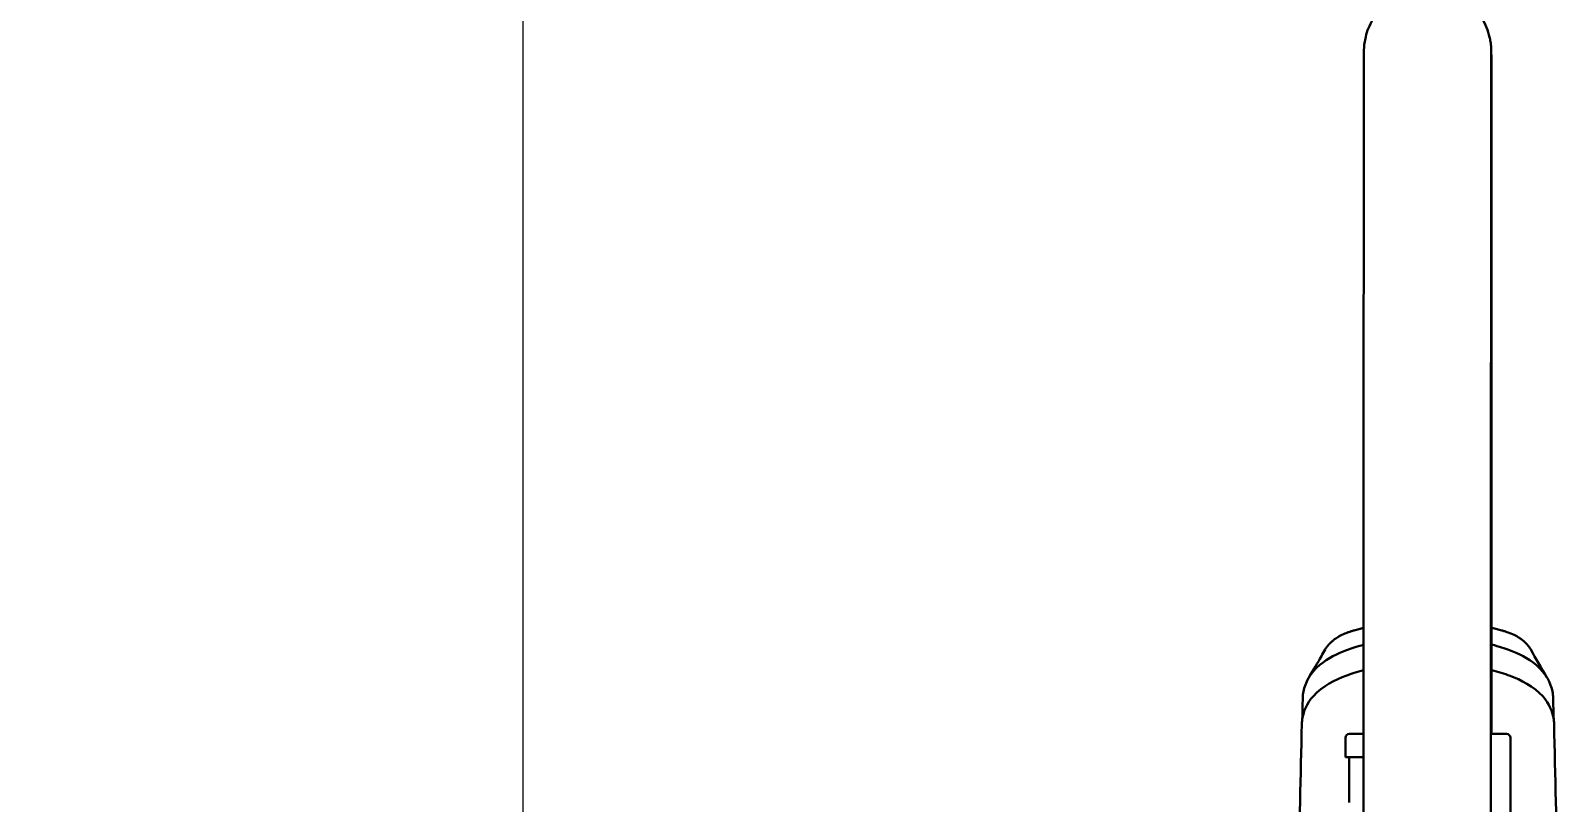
# Model space of a CAD drawing. Header units: millimetres. Extents: x 14 to 2348, y 26 to 1654.
# Drawn here: x 1517.4 to 1925.1, y 967.6 to 1173.7 of the extents above; entities that cross this region are included whole.
import ezdxf

# ---------------------------------------------------------------- set-up
doc = ezdxf.new("R2010")
doc.units = ezdxf.units.MM
doc.header["$LTSCALE"] = 4
doc.layers.add('可見邊線(ISO)', color=7, linetype='Continuous', lineweight=30)
doc.layers.add('標註(ISO)', color=7, linetype='Continuous', lineweight=9)
doc.styles.add('temp', font='')
doc.styles.get('temp').set_extended_font_data('PMingLiU')
doc.dimstyles.new('工研院N500', dxfattribs={"dimscale": 4, "dimtxt": 3, "dimasz": 2.5, "dimexe": 1, "dimexo": 1, "dimgap": 0.762, "dimtad": 1, "dimdec": 3, "dimrnd": 1e-08, "dimdsep": 46, "dimtxsty": 'temp', "dimcen": 0.09, "dimdle": 10, "dimclrd": 1, "dimclre": 1, "dimclrt": 7, "dimazin": 2, "dimtfac": 0.666667, "dimtdec": 3, "dimtmove": 0, "dimatfit": 3, "dimfxl": 1, "dimtolj": 1, "dimlwd": 15, "dimlwe": 15, "dimarcsym": 0})

# ---------------------------------------------------------------- blocks, each defined once
blk = doc.blocks.new('*D40')
at = {"layer": 'Defpoints', "color": 0, "linetype": 'Continuous', "transparency": 16777216}
for p in [(1312.26, 1188.2), (1485.45, 494.04), (1648.88, 494.04)]:
    blk.add_point(p, dxfattribs=at)
at = {"layer": '標註(ISO)', "color": 1, "linetype": 'Continuous', "lineweight": 15, "transparency": 16777216}
for p, q in [((1316.26, 1188.2), (1652.88, 1188.2)), ((1648.88, 1178.2), (1648.88, 504.04)), ((1489.45, 494.04), (1652.88, 494.04))]:
    blk.add_line(p, q, dxfattribs=at)
at = {"layer": '標註(ISO)', "color": 1, "linetype": 'Continuous', "transparency": 16777216}
for points in [[(1647.22, 1178.2), (1650.55, 1178.2), (1648.88, 1188.2)], [(1647.22, 504.04), (1650.55, 504.04), (1648.88, 494.04)]]:
    blk.add_solid(points, dxfattribs=at)
at = {"layer": '標註(ISO)', "color": 7, "linetype": 'Continuous', "lineweight": 18, "transparency": 16777216, "insert": (1629.98, 823.73), "char_height": 12, "attachment_point": 1, "rotation": 90, "style": 'temp'}
blk.add_mtext('\\A1;\\f新細明體|b0|i0;\\H12.0000;(675)', dxfattribs=at)

msp = doc.modelspace()

# ---------------------------------------------------------------- linework, layer by layer
at = {"layer": '可見邊線(ISO)'}
for p, q in [((1873.29964, 1015.87597), (1873.29964, 688.87597)), ((1907.29964, 1015.87597), (1907.29964, 688.87597)), ((1907.47705, 985.87597), (1907.47705, 1015.87597)), ((1868.47705, 979.67597), (1868.47705, 984.87597)), ((1873.29964, 985.87597), (1869.47705, 985.87597)), ((1911.47705, 985.87597), (1907.29964, 985.87597)), ((1912.47705, 962.87597), (1912.47705, 984.87597)), ((1873.29964, 979.67597), (1868.47705, 979.67597)), ((1869.47705, 979.67597), (1869.47705, 967.57597))]:
    msp.add_line(p, q, dxfattribs=at)
for centre, start, end in [((1869.47705, 984.87597), 90, 180), ((1911.47705, 984.87597), 0, 90)]:
    msp.add_arc(centre, 1, start, end, dxfattribs=at)
for points, knots in [([(1873.29964, 1015.87597), (1873.29964, 1027.56561), (1873.30043, 1039.33205), (1873.30354, 1062.03923), (1873.30587, 1073.13135), (1873.31191, 1093.97772), (1873.31565, 1103.86764), (1873.3243, 1121.80791), (1873.32926, 1129.97499), (1873.34006, 1144.06582), (1873.34597, 1150.08093), (1873.35838, 1159.58472), (1873.36493, 1163.13115), (1873.37501, 1166.46022), (1873.37826, 1167.23433), (1873.38315, 1167.87081), (1873.38417, 1167.98389), (1873.38676, 1168.18724), (1873.38753, 1168.26407), (1873.39295, 1168.4826), (1873.39476, 1168.55425), (1873.40188, 1168.74084), (1873.40529, 1168.82346), (1873.41503, 1169.00674), (1873.41986, 1169.08987), (1873.43291, 1169.28279), (1873.44127, 1169.39389), (1873.47275, 1169.7557), (1873.50287, 1170.03606), (1873.616, 1170.87406), (1873.72339, 1171.45323), (1874.04831, 1172.80384), (1874.29447, 1173.57975), (1875.20528, 1175.86755), (1876.0525, 1177.32948), (1878.20229, 1180.03319), (1879.56609, 1181.27728), (1882.58219, 1183.25331), (1884.27286, 1184.00833), (1887.76258, 1184.93674), (1889.60507, 1185.12164), (1893.20983, 1184.90516), (1895.01696, 1184.50107), (1898.37062, 1183.16164), (1899.95888, 1182.20961), (1902.72086, 1179.88329), (1903.92898, 1178.48002), (1905.81844, 1175.40404), (1906.52423, 1173.68853), (1907.03103, 1171.53641), (1907.11124, 1171.12872), (1907.21408, 1170.48524), (1907.24705, 1170.24495), (1907.28974, 1169.87949), (1907.30351, 1169.74731), (1907.32678, 1169.49829), (1907.33637, 1169.3805), (1907.35158, 1169.17202), (1907.35733, 1169.0802), (1907.37067, 1168.84588), (1907.37485, 1168.74099), (1907.38379, 1168.50183), (1907.38528, 1168.4245), (1907.38967, 1168.22195), (1907.39056, 1168.14276), (1907.39469, 1167.78973), (1907.39652, 1167.48895), (1907.40494, 1165.7703), (1907.41091, 1163.43155), (1907.42323, 1156.28431), (1907.42952, 1151.17856), (1907.4411, 1138.76855), (1907.44648, 1131.40713), (1907.45604, 1114.88771), (1907.4603, 1105.62327), (1907.46742, 1085.80544), (1907.47033, 1075.12319), (1907.47463, 1053.04609), (1907.47604, 1041.50751), (1907.47692, 1025.25338), (1907.47705, 1020.56218), (1907.47705, 1015.87597)], [0, 0, 0, 0, 3.506890511, 3.506890511, 6.997943478, 6.997943478, 10.48918071, 10.48918071, 13.980529504, 13.980529504, 17.47218103, 17.47218103, 20.964870772, 20.964870772, 22.707122454, 22.707122454, 23.161689433, 23.161689433, 23.502660733, 23.502660733, 23.630716968, 23.630716968, 23.701153082, 23.701153082, 23.744939758, 23.744939758, 23.788816119, 23.788816119, 23.877405722, 23.877405722, 24.053027325, 24.053027325, 24.296039656, 24.296039656, 24.792295367, 24.792295367, 25.332398702, 25.332398702, 25.874053484, 25.874053484, 26.415747415, 26.415747415, 26.95744467, 26.95744467, 27.499141447, 27.499141447, 28.040826442, 28.040826442, 28.582322081, 28.582322081, 28.707381568, 28.707381568, 28.782052454, 28.782052454, 28.825738611, 28.825738611, 28.869564686, 28.869564686, 28.913429119, 28.913429119, 29.001705239, 29.001705239, 29.176783774, 29.176783774, 29.525547662, 29.525547662, 30.57157574, 30.57157574, 33.725095645, 33.725095645, 37.255054663, 37.255054663, 40.749075153, 40.749075153, 44.241016486, 44.241016486, 47.732458861, 47.732458861, 51.22373101, 51.22373101, 52.629592948, 52.629592948, 52.629592948, 52.629592948]), ([(1907.38299, 1167.67467), (1907.38299, 1167.67467), (1907.38297, 1167.6734), (1907.38254, 1167.64036), (1907.38081, 1167.45804), (1907.37487, 1166.45199), (1907.37002, 1164.96646), (1907.35897, 1159.89752), (1907.35267, 1155.65814), (1907.3408, 1144.85467), (1907.33514, 1138.18614), (1907.32493, 1122.90646), (1907.3203, 1114.19348), (1907.31238, 1095.3093), (1907.30903, 1085.01475), (1907.30383, 1063.52694), (1907.30193, 1052.19364), (1907.30004, 1032.51843), (1907.29964, 1024.18334), (1907.29964, 1015.87597)], [29.362382914, 29.362382914, 29.362382914, 29.362382914, 29.424756516, 29.424756516, 30.246947304, 30.246947304, 32.720045385, 32.720045385, 36.156192514, 36.156192514, 39.641913618, 39.641913618, 43.131559515, 43.131559515, 46.621943868, 46.621943868, 50.112559955, 50.112559955, 52.604769644, 52.604769644, 52.604769644, 52.604769644]), ([(1873.29964, 1014.16516), (1873.10204, 1014.12182), (1872.89359, 1014.07478), (1872.25289, 1013.92578), (1871.57848, 1013.75795), (1870.90464, 1013.57114), (1870.35715, 1013.41094), (1869.75783, 1013.2234), (1869.26111, 1013.04896), (1868.76953, 1012.86598), (1867.92757, 1012.53353), (1867.09065, 1012.1241), (1866.3336, 1011.6846), (1865.79991, 1011.34091), (1865.40301, 1011.04594), (1865.05314, 1010.76403), (1864.79234, 1010.54079), (1864.47711, 1010.24546), (1864.29226, 1010.05796), (1864.16727, 1009.92625), (1863.95575, 1009.69917), (1863.56909, 1009.2391), (1863.25549, 1008.78214), (1863.07875, 1008.48294), (1863.04155, 1008.41739), (1863.02618, 1008.38983)], [0.1636301918, 0.1636301918, 0.1636301918, 0.1636301918, 0.1713209881, 0.1718859039, 0.1894979431, 0.1997711538, 0.2025380701, 0.2154099688, 0.2296048179, 0.2296048179, 0.2434962805, 0.2801078999, 0.2899672556, 0.3073086862, 0.3296201643, 0.3320992249, 0.3474185731, 0.3612975359, 0.3738835785, 0.3738835785, 0.3798686582, 0.4058858137, 0.4385587492, 0.4438692915, 0.4477198309, 0.4477198309, 0.4477198309, 0.4477198309]), ([(1917.92792, 1008.38983), (1917.89135, 1008.45539), (1917.71748, 1008.75465), (1917.50948, 1009.05772), (1917.186, 1009.47589), (1916.99429, 1009.70353), (1916.78682, 1009.92625), (1916.66183, 1010.05796), (1916.47699, 1010.24546), (1916.14305, 1010.55831), (1915.6954, 1010.93869), (1915.0613, 1011.40994), (1914.10389, 1012.00648), (1912.82972, 1012.62981), (1911.47533, 1013.13608), (1910.59695, 1013.41094), (1910.04945, 1013.57114), (1909.37562, 1013.75795), (1908.7012, 1013.92578), (1908.00379, 1014.08798), (1907.73611, 1014.14787), (1907.47705, 1014.20375)], [0.5522801691, 0.5522801691, 0.5522801691, 0.5522801691, 0.5614412508, 0.5941141863, 0.5947278042, 0.6201313418, 0.6261164215, 0.6261164215, 0.6387024641, 0.6525814269, 0.6703798357, 0.6926913138, 0.7198921001, 0.7565037195, 0.7845900312, 0.7974619299, 0.8002288462, 0.8105020569, 0.8281140961, 0.8286790119, 0.8386598156, 0.8386598156, 0.8386598156, 0.8386598156]), ([(1873.29595, 1009.68055), (1871.42501, 1009.20217), (1869.93739, 1008.70436), (1866.39996, 1007.37218), (1863.77891, 1006.11402), (1858.9761, 1002.12588), (1857.70834, 999.54577), (1857.13851, 996.66598), (1857.07239, 996.0891), (1857.05918, 995.51136)], [1.943064633, 1.943064633, 1.943064633, 1.943064633, 2.799282902, 2.799282902, 4.546406151, 4.546406151, 6.750162318, 6.750162318, 7.294335443, 7.294335443, 7.294335443, 7.294335443]), ([(1858.71439, 1000.98439), (1859.9107, 1002.97184), (1860.99169, 1004.80458), (1862.35753, 1007.19816), (1862.68965, 1007.78656), (1863.02618, 1008.38983)], [0, 0, 0, 0, 0.764477415, 0.764477415, 1.014223822, 1.014223822, 1.014223822, 1.014223822]), ([(1923.89495, 995.51136), (1923.88225, 996.06686), (1923.82061, 996.62157), (1923.27595, 999.4672), (1922.0267, 1002.06897), (1917.23036, 1006.08094), (1914.61793, 1007.34344), (1911.03409, 1008.70011), (1909.46978, 1009.22478), (1907.48044, 1009.72557)], [6.938496117, 6.938496117, 6.938496117, 6.938496117, 7.518530663, 7.518530663, 9.945098033, 9.945098033, 11.856073697, 11.856073697, 12.823866927, 12.823866927, 12.823866927, 12.823866927]), ([(1873.29733, 1002.87334), (1871.5477, 1002.43085), (1869.9913, 1001.93404), (1865.92301, 1000.39685), (1862.30725, 998.70347), (1858.02749, 993.92393), (1857.28707, 991.78794), (1856.87443, 989.66634), (1856.81271, 989.08973), (1856.80003, 988.53113)], [1.922809759, 1.922809759, 1.922809759, 1.922809759, 2.658641593, 2.658641593, 4.069017686, 4.069017686, 5.144777516, 5.144777516, 5.56047726, 5.56047726, 5.56047726, 5.56047726]), ([(1924.15411, 988.53113), (1924.14155, 989.08338), (1924.08106, 989.6533), (1923.67567, 991.75841), (1922.94775, 993.87082), (1918.74272, 998.63423), (1915.16594, 1000.33881), (1910.84234, 1001.98354), (1909.19166, 1002.49248), (1907.48071, 1002.91828)], [7.027368499, 7.027368499, 7.027368499, 7.027368499, 7.527175328, 7.527175328, 8.827548184, 8.827548184, 10.545980396, 10.545980396, 11.549663199, 11.549663199, 11.549663199, 11.549663199])]:
    msp.add_open_spline(points, degree=3, knots=knots, dxfattribs=at)
for points in [[(1917.92792, 1008.38983), (1919.29403, 1005.94087), (1920.6532, 1003.62009), (1922.2397, 1000.98439)], [(1856.9311, 989.93129), (1856.97341, 991.7913), (1857.01597, 993.65129), (1857.05878, 995.51128)], [(1923.89532, 995.51128), (1923.93813, 993.65129), (1923.98068, 991.7913), (1924.02299, 989.93129)], [(1855.90146, 947.0941), (1856.18699, 960.90696), (1856.48652, 974.7193), (1856.79977, 988.53113)], [(1924.15433, 988.53113), (1924.46758, 974.7193), (1924.7671, 960.90696), (1925.05263, 947.0941)]]:
    msp.add_open_spline(points, degree=3, dxfattribs=at)

# ---------------------------------------------------------------- dimensions: what is measured, and where the dimension line sits
at = {"layer": '標註(ISO)', "color": 1, "linetype": 'Continuous', "lineweight": 18, "true_color": 0xff0000}
dim = msp.add_linear_dim(base=(1648.88388, 494.03585), p1=(1312.25567, 1188.20054), p2=(1485.45406, 494.03585), angle=270, text='\\f新細明體|b0|i0;\\H12.0000;(<>)', dimstyle='工研院N500', override={"dimgap": 0.762, "dimdec": 3, "dimlfac": 0.972392, "dimtol": 0, "dimlim": 0, "dimtp": 0, "dimtm": 0, "dimtdec": 3, "dimtofl": 0, "dimatfit": 1}, dxfattribs=at)
dim.commit()
dim.dimension.update_dxf_attribs({"geometry": '*D40', "text_midpoint": (1648.88388, 841.1182), "dimtype": 160})

doc.saveas('drawing.dxf')
